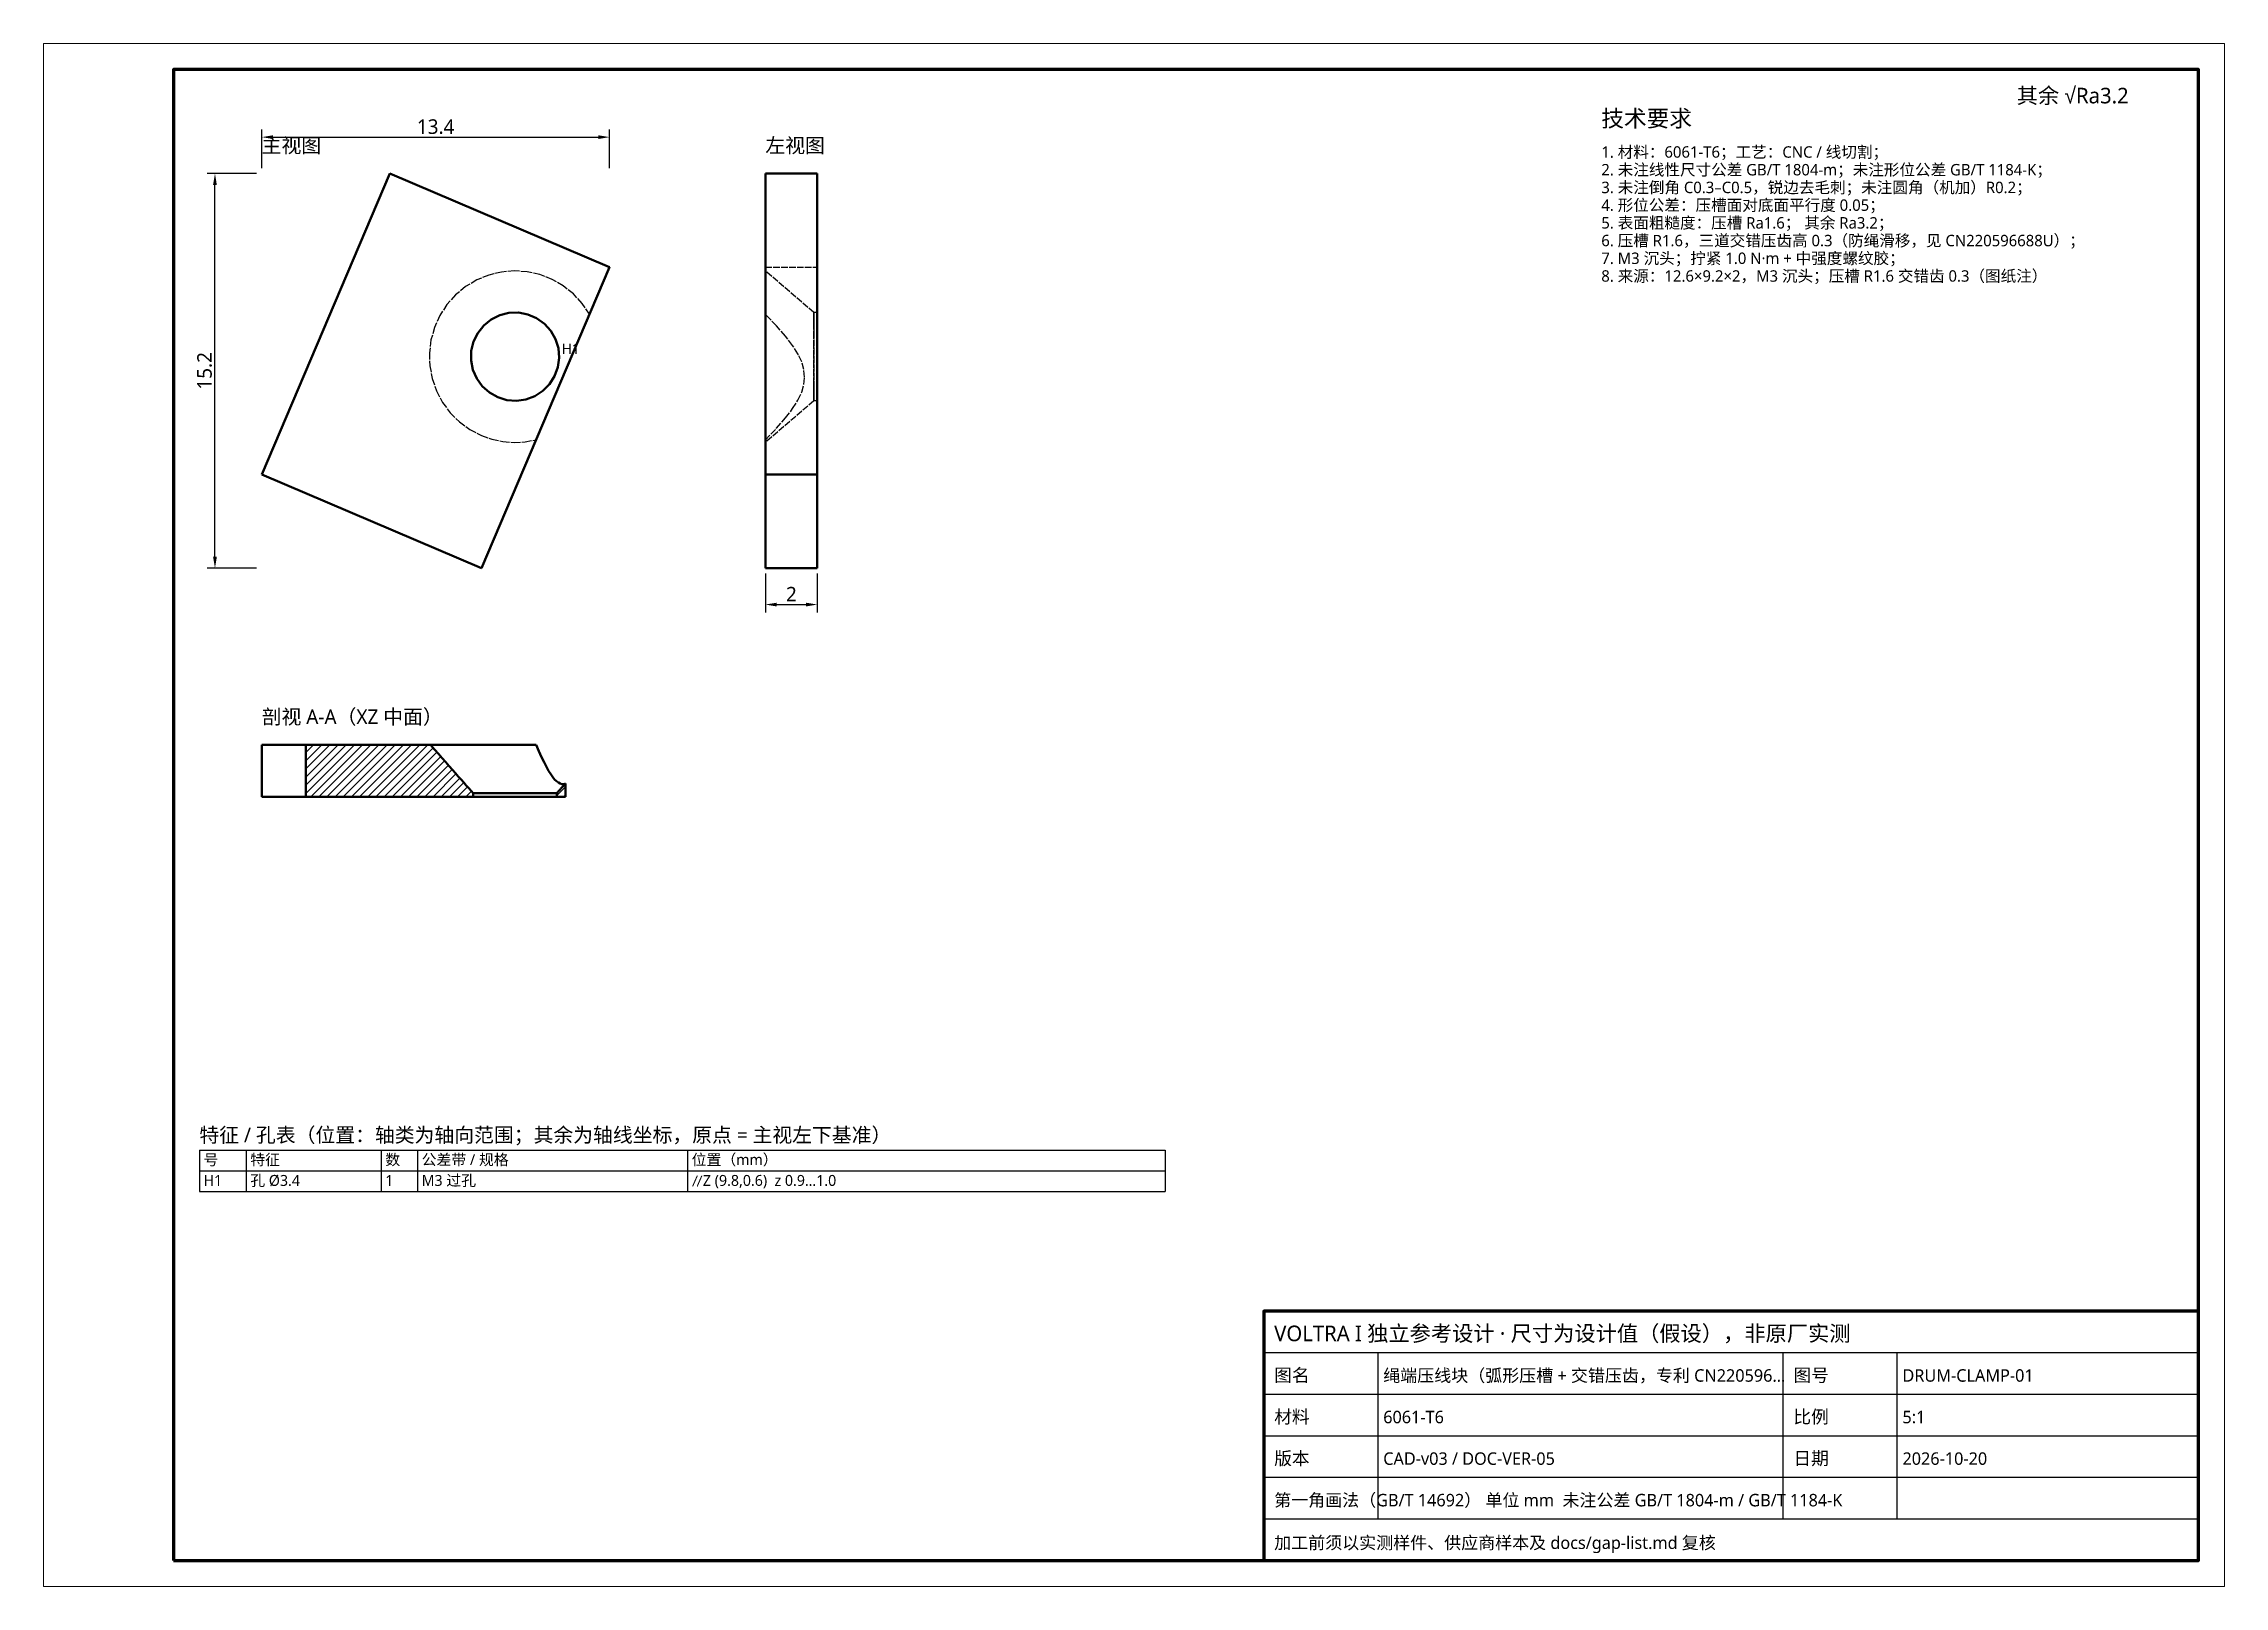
# Model space of a CAD drawing. Header units: millimetres. Extents: x 0 to 420, y 0 to 297.
import ezdxf

# ---------------------------------------------------------------- set-up
doc = ezdxf.new("R2010")
doc.units = ezdxf.units.MM
doc.linetypes.add('DASHED', pattern=[1.524, 1.27, -0.254])
for name, color, linetype, lineweight in [('DIM', 3, 'CONTINUOUS', 18), ('FRAME', 7, 'CONTINUOUS', 70), ('HATCH', 8, 'CONTINUOUS', 13), ('HIDDEN', 8, 'DASHED', 25), ('TEXT', 7, 'CONTINUOUS', 25), ('VISIBLE', 7, 'CONTINUOUS', 50)]:
    doc.layers.add(name, color=color, linetype=linetype, lineweight=lineweight)
doc.styles.add('CJK', font='NotoSansCJK-Regular.ttc')
doc.dimstyles.new('GB', dxfattribs={"dimtxt": 2.8, "dimasz": 2.2, "dimexe": 1.5, "dimexo": 1, "dimgap": 0.6, "dimtad": 1, "dimlfac": 100, "dimzin": 12, "dimdsep": 46, "dimtxsty": 'CJK', "dimcen": 2.5, "dimazin": 3, "dimtfac": 0.5, "dimtmove": 2, "dimatfit": 3})

msp = doc.modelspace()

# ---------------------------------------------------------------- hatches: boundary and pattern name
at = {"layer": 'HATCH'}
h = msp.add_hatch(dxfattribs=at)
h.set_pattern_fill('ANSI31', scale=0.35)
h.paths.add_polyline_path([(82.74423, 152.71293), (81.70079, 153.86751), (80.66284, 155.02703), (79.62891, 156.19014), (78.59801, 157.35593), (77.56945, 158.52379), (76.54274, 159.69328), (75.5175, 160.86406), (74.48304, 162.01293), (72.92681, 162.01293), (71.37059, 162.01293), (69.81436, 162.01293), (68.25814, 162.01293), (66.70192, 162.01293), (65.14569, 162.01293), (63.58947, 162.01293), (62.03324, 162.01293), (60.47702, 162.01293), (58.92079, 162.01293), (57.36457, 162.01293), (55.80834, 162.01293), (54.25212, 162.01293), (52.6959, 162.01293), (51.13967, 162.01293), (50.50481, 161.09156), (50.50481, 159.53534), (50.50481, 157.97912), (50.50481, 156.42289), (50.50481, 154.86667), (50.50481, 153.31044), (50.76352, 152.01293), (52.31974, 152.01293), (53.87597, 152.01293), (55.43219, 152.01293), (56.98842, 152.01293), (58.54464, 152.01293), (60.10087, 152.01293), (61.65709, 152.01293), (63.21331, 152.01293), (64.76954, 152.01293), (66.32576, 152.01293), (67.88199, 152.01293), (69.43821, 152.01293), (70.99444, 152.01293), (72.55066, 152.01293), (74.10689, 152.01293), (75.66311, 152.01293), (77.21933, 152.01293), (78.77556, 152.01293), (80.33178, 152.01293), (81.88801, 152.01293), (82.74423, 152.71293)])
h = msp.add_hatch(dxfattribs=at)
h.set_pattern_fill('ANSI31', scale=0.35)
h.paths.add_polyline_path([(100.50339, 152.01293), (100.50339, 152.33344), (100.50339, 152.65396), (100.50339, 152.97447), (100.50339, 153.29498), (100.50339, 153.6155), (100.50339, 153.93601), (100.50339, 154.25653), (100.4867, 154.53335), (100.27292, 154.29455), (100.05892, 154.05593), (99.84471, 153.81752), (99.63027, 153.57931), (99.41557, 153.34133), (99.20061, 153.10359), (98.98536, 152.86611), (98.84622, 152.59935), (98.84622, 152.27884), (98.90082, 152.01293), (99.22134, 152.01293), (99.54185, 152.01293), (99.86237, 152.01293), (100.18288, 152.01293), (100.50339, 152.01293)])

# ---------------------------------------------------------------- linework, layer by layer
at = {"layer": 'FRAME', "lineweight": 18}
msp.add_lwpolyline([(0, 0), (420, 0), (420, 297), (0, 297)], close=True, dxfattribs=at)
at = {"layer": 'FRAME'}
for points in [[(25, 5), (415, 5), (415, 292), (25, 292)], [(235, 5), (415, 5), (415, 53), (235, 53)]]:
    msp.add_lwpolyline(points, close=True, dxfattribs=at)
at = {"layer": 'HIDDEN'}
for points in [[(66.68701, 272), (42, 214.03836)], [(66.68701, 272), (109.0082, 253.97457)], [(139.0082, 272), (139.0082, 253.97457)], [(149.0082, 272), (149.0082, 253.97457)], [(105.14248, 244.8984), (103.74378, 246.97266), (102.04769, 248.81174), (100.09317, 250.37341), (97.92512, 251.62179), (95.59331, 252.52822), (93.15131, 253.07188), (90.6552, 253.24028), (88.1623, 253.02956), (85.72987, 252.44455), (83.41378, 251.4987), (81.26721, 250.21371), (79.33947, 248.61912), (77.67482, 246.75153), (76.31151, 244.65384), (75.28083, 242.37422), (74.60646, 239.96504), (74.3039, 237.48162), (74.38008, 234.98099), (74.83325, 232.52059), (75.65302, 230.15693), (76.82055, 227.94428), (78.30903, 225.93347), (80.08427, 224.17067), (82.10551, 222.69638), (84.32632, 221.54444)], [(109.0082, 253.97457), (105.14248, 244.8984)], [(139.0082, 253.97457), (139.0082, 244.8984)], [(139.0082, 253.97457), (149.0082, 253.97457)], [(139.0082, 244.8984), (139.0082, 245.95377), (139.0082, 246.95696), (139.0082, 247.9023), (139.0082, 248.78444), (139.0082, 249.59838), (139.0082, 250.33952), (139.0082, 251.00366), (139.0082, 251.58706), (139.0082, 252.0864), (139.0082, 252.49886), (139.0082, 252.82211), (139.0082, 253.05432), (139.0082, 253.19417), (139.0082, 253.24087)], [(139.0082, 253.24087), (139.0082, 252.92596), (139.0082, 251.99322), (139.0082, 250.47824), (139.0082, 248.43883), (139.0082, 245.9528), (139.0082, 243.11499), (139.0082, 240.03367), (139.0082, 236.8264), (139.0082, 233.61556), (139.0082, 230.52363), (139.0082, 227.66859), (139.0082, 225.15937), (139.0082, 223.09169), (139.0082, 221.54444)], [(148.3082, 245.23254), (139.0082, 253.24087)], [(149.0082, 253.97457), (149.0082, 196.01293)], [(87.46444, 228.91232), (89.22343, 228.37913), (91.05591, 228.23654), (92.87621, 228.49121), (94.5992, 229.13124), (96.14432, 230.12669), (97.43932, 231.43103), (98.42365, 232.98326), (99.05129, 234.7108), (99.29288, 236.53288), (99.13713, 238.36429), (98.59132, 240.11941), (97.68098, 241.71615), (96.44867, 243.07987), (94.952, 244.1468), (93.26097, 244.86704), (91.45465, 245.20692), (89.61749, 245.15055), (87.8354, 244.70057), (86.19171, 243.878), (84.76327, 242.72133), (83.61689, 241.28462), (82.80615, 239.63506), (82.36897, 237.84979), (82.3258, 236.01227), (82.67865, 234.20844), (83.41101, 232.52262), (84.48866, 231.03366), (85.8612, 229.81117), (87.46444, 228.91232)], [(94.84849, 220.72954), (95.79459, 222.95085), (96.63925, 224.934), (97.40288, 226.72689), (98.1039, 228.37278), (98.75924, 229.91144), (99.38474, 231.38002), (99.99549, 232.81397), (100.60623, 234.24792), (101.23173, 235.71649), (101.88707, 237.25515), (102.5881, 238.90105), (103.35172, 240.69393), (104.19638, 242.67709), (105.14248, 244.8984)], [(139.0082, 220.72954), (141.15414, 222.95085), (142.88898, 224.934), (144.25462, 226.72689), (145.28403, 228.37278), (146.00206, 229.91144), (146.42606, 231.38002), (146.56627, 232.81397), (146.42606, 234.24792), (146.00206, 235.71649), (145.28403, 237.25515), (144.25462, 238.90105), (142.88898, 240.69393), (141.15414, 242.67709), (139.0082, 244.8984)], [(148.3082, 228.23254), (148.3082, 228.44565), (148.3082, 229.07431), (148.3082, 230.08697), (148.3082, 231.43288), (148.3082, 233.04453), (148.3082, 234.84111), (148.3082, 236.73254), (148.3082, 238.62397), (148.3082, 240.42055), (148.3082, 242.0322), (148.3082, 243.37811), (148.3082, 244.39078), (148.3082, 245.01943), (148.3082, 245.23254)], [(148.3082, 245.23254), (148.3082, 245.07039), (148.3082, 244.59013), (148.3082, 243.81009), (148.3082, 242.76001), (148.3082, 241.47997), (148.3082, 240.01881), (148.3082, 238.43226), (148.3082, 236.78087), (148.3082, 235.12763), (148.3082, 233.53563), (148.3082, 232.06559), (148.3082, 230.77361), (148.3082, 229.70898), (148.3082, 228.91232)], [(149.0082, 245.23254), (148.3082, 245.23254)], [(149.0082, 228.91232), (149.0082, 229.70898), (149.0082, 230.77361), (149.0082, 232.06559), (149.0082, 233.53563), (149.0082, 235.12763), (149.0082, 236.78087), (149.0082, 238.43226), (149.0082, 240.01881), (149.0082, 241.47997), (149.0082, 242.76001), (149.0082, 243.81009), (149.0082, 244.59013), (149.0082, 245.07039), (149.0082, 245.23254)], [(149.0082, 245.23254), (149.0082, 245.01943), (149.0082, 244.39078), (149.0082, 243.37811), (149.0082, 242.0322), (149.0082, 240.42055), (149.0082, 238.62397), (149.0082, 236.73254), (149.0082, 234.84111), (149.0082, 233.04453), (149.0082, 231.43288), (149.0082, 230.08697), (149.0082, 229.07431), (149.0082, 228.44565), (149.0082, 228.23254)], [(148.3082, 228.23254), (139.0082, 220.22421)], [(148.3082, 228.91232), (148.3082, 228.81977), (148.3082, 228.73377), (148.3082, 228.65438), (148.3082, 228.58167), (148.3082, 228.51571), (148.3082, 228.45654), (148.3082, 228.40422), (148.3082, 228.35879), (148.3082, 228.32028), (148.3082, 228.28873), (148.3082, 228.26416), (148.3082, 228.2466), (148.3082, 228.23606), (148.3082, 228.23254)], [(149.0082, 228.23254), (148.3082, 228.23254)], [(149.0082, 228.23254), (149.0082, 228.23606), (149.0082, 228.2466), (149.0082, 228.26416), (149.0082, 228.28873), (149.0082, 228.32028), (149.0082, 228.35879), (149.0082, 228.40422), (149.0082, 228.45654), (149.0082, 228.51571), (149.0082, 228.58167), (149.0082, 228.65438), (149.0082, 228.73377), (149.0082, 228.81977), (149.0082, 228.91232)], [(94.84849, 220.72954), (84.3212, 196.01293)], [(84.32632, 221.54444), (86.35207, 220.83338), (88.45297, 220.39122), (90.59348, 220.22544), (92.73741, 220.33885), (94.84849, 220.72954)], [(139.0082, 221.54444), (139.0082, 221.3647), (139.0082, 221.19767), (139.0082, 221.04349), (139.0082, 220.90228), (139.0082, 220.77417), (139.0082, 220.65925), (139.0082, 220.55763), (139.0082, 220.46939), (139.0082, 220.3946), (139.0082, 220.33333), (139.0082, 220.28562), (139.0082, 220.25151), (139.0082, 220.23103), (139.0082, 220.22421)], [(139.0082, 220.22421), (139.0082, 220.2268), (139.0082, 220.23457), (139.0082, 220.24753), (139.0082, 220.26565), (139.0082, 220.28895), (139.0082, 220.31741), (139.0082, 220.35103), (139.0082, 220.38978), (139.0082, 220.43367), (139.0082, 220.48268), (139.0082, 220.53678), (139.0082, 220.59598), (139.0082, 220.66023), (139.0082, 220.72954)], [(139.0082, 220.72954), (139.0082, 196.01293)], [(42, 214.03836), (84.3212, 196.01293)]]:
    msp.add_lwpolyline(points, dxfattribs=at)
at = {"layer": 'TEXT'}
for p, q in [((30, 84), (30, 76)), ((39, 84), (39, 76)), ((65, 84), (65, 76)), ((72, 84), (72, 76)), ((124, 84), (124, 76)), ((216, 84), (216, 76)), ((235, 45), (415, 45)), ((257, 13), (257, 45)), ((335, 13), (335, 45)), ((357, 13), (357, 45)), ((235, 37), (415, 37)), ((235, 29), (415, 29)), ((235, 21), (415, 21)), ((235, 13), (415, 13))]:
    msp.add_line(p, q, dxfattribs=at)
for points in [[(30, 84), (216, 84)], [(30, 80), (216, 80)], [(30, 76), (216, 76)]]:
    msp.add_lwpolyline(points, dxfattribs=at)
at = {"layer": 'VISIBLE'}
for points in [[(66.68701, 272), (42, 214.03836)], [(66.68701, 272), (109.0082, 253.97457)], [(139.0082, 272), (139.0082, 214.03836)], [(139.0082, 272), (149.0082, 272)], [(149.0082, 272), (149.0082, 214.03836)], [(109.0082, 253.97457), (84.3212, 196.01293)], [(87.46444, 228.91232), (85.8612, 229.81117), (84.48866, 231.03366), (83.41101, 232.52262), (82.67865, 234.20844), (82.3258, 236.01227), (82.36897, 237.84979), (82.80615, 239.63506), (83.61689, 241.28462), (84.76327, 242.72133), (86.19171, 243.878), (87.8354, 244.70057), (89.61749, 245.15055), (91.45465, 245.20692), (93.26097, 244.86704), (94.952, 244.1468), (96.44867, 243.07987), (97.68098, 241.71615), (98.59132, 240.11941), (99.13713, 238.36429), (99.29288, 236.53288), (99.05129, 234.7108), (98.42365, 232.98326), (97.43932, 231.43103), (96.14432, 230.12669), (94.5992, 229.13124), (92.87621, 228.49121), (91.05591, 228.23654), (89.22343, 228.37913), (87.46444, 228.91232)], [(42, 214.03836), (84.3212, 196.01293)], [(139.0082, 214.03836), (139.0082, 196.01293)], [(139.0082, 214.03836), (149.0082, 214.03836)], [(149.0082, 214.03836), (149.0082, 196.01293)], [(139.0082, 196.01293), (149.0082, 196.01293)], [(50.50481, 162.01293), (42, 162.01293)], [(42, 162.01293), (42, 152.01293)], [(74.51353, 162.01293), (50.50481, 162.01293)], [(50.50481, 162.01293), (50.50481, 152.01293)], [(74.51353, 162.01293), (74.75023, 162.01293), (75.06912, 162.01293), (75.46858, 162.01293), (75.94655, 162.01293), (76.50059, 162.01293), (77.12786, 162.01293), (77.82515, 162.01293), (78.58888, 162.01293), (79.41514, 162.01293), (80.2997, 162.01293), (81.23803, 162.01293), (82.22532, 162.01293), (83.25651, 162.01293), (84.32632, 162.01293)], [(82.74423, 152.71293), (82.31938, 153.18146), (81.8743, 153.67465), (81.40795, 154.19368), (80.9192, 154.73979), (80.4069, 155.31428), (79.86982, 155.91852), (79.30669, 156.55394), (78.71614, 157.22208), (78.09679, 157.92451), (77.44715, 158.66293), (76.76567, 159.43907), (76.05072, 160.25481), (75.30061, 161.11208), (74.51353, 162.01293)], [(84.32632, 162.01293), (85.03899, 162.01293), (85.76409, 162.01293), (86.50006, 162.01293), (87.2453, 162.01293), (87.99822, 162.01293), (88.75717, 162.01293), (89.52053, 162.01293), (90.28664, 162.01293), (91.05385, 162.01293), (91.8205, 162.01293), (92.58493, 162.01293), (93.34551, 162.01293), (94.10057, 162.01293), (94.84849, 162.01293)], [(94.84849, 162.01293), (95.3916, 160.75885), (95.89996, 159.64), (96.37741, 158.64794), (96.82755, 157.77517), (97.25378, 157.01512), (97.65931, 156.36205), (98.04721, 155.81102), (98.42041, 155.35787), (98.78172, 154.99919), (99.13387, 154.73227), (99.47952, 154.5551), (99.82127, 154.46633), (100.1617, 154.46531), (100.50339, 154.55201)], [(50.50481, 152.01293), (42, 152.01293)], [(82.74423, 152.01293), (50.50481, 152.01293)], [(82.74423, 152.71293), (82.92257, 152.71293), (83.12935, 152.71293), (83.36383, 152.71293), (83.62515, 152.71293), (83.91239, 152.71293), (84.22449, 152.71293), (84.56034, 152.71293), (84.91871, 152.71293), (85.29832, 152.71293), (85.69779, 152.71293), (86.11567, 152.71293), (86.55047, 152.71293), (87.0006, 152.71293), (87.46444, 152.71293)], [(82.74423, 152.01293), (82.74423, 152.71293)], [(87.46444, 152.01293), (87.0006, 152.01293), (86.55047, 152.01293), (86.11567, 152.01293), (85.69779, 152.01293), (85.29832, 152.01293), (84.91871, 152.01293), (84.56034, 152.01293), (84.22449, 152.01293), (83.91239, 152.01293), (83.62515, 152.01293), (83.36383, 152.01293), (83.12935, 152.01293), (82.92257, 152.01293), (82.74423, 152.01293)], [(87.46444, 152.71293), (88.40531, 152.71293), (89.37922, 152.71293), (90.3727, 152.71293), (91.37203, 152.71293), (92.36338, 152.71293), (93.33305, 152.71293), (94.26764, 152.71293), (95.15423, 152.71293), (95.98057, 152.71293), (96.73523, 152.71293), (97.40778, 152.71293), (97.98892, 152.71293), (98.47062, 152.71293), (98.84622, 152.71293)], [(98.84622, 152.01293), (98.47062, 152.01293), (97.98892, 152.01293), (97.40778, 152.01293), (96.73523, 152.01293), (95.98057, 152.01293), (95.15423, 152.01293), (94.26764, 152.01293), (93.33305, 152.01293), (92.36338, 152.01293), (91.37203, 152.01293), (90.3727, 152.01293), (89.37922, 152.01293), (88.40531, 152.01293), (87.46444, 152.01293)], [(100.50339, 154.55201), (100.37538, 154.40895), (100.24894, 154.26779), (100.12403, 154.12849), (100.00065, 153.99103), (99.87877, 153.85539), (99.75837, 153.72155), (99.63943, 153.58948), (99.52194, 153.45916), (99.40587, 153.33058), (99.2912, 153.20371), (99.17792, 153.07853), (99.06601, 152.95502), (98.95545, 152.83316), (98.84622, 152.71293)], [(98.84622, 152.01293), (98.84622, 152.71293)], [(100.50339, 152.01293), (98.84622, 152.01293)], [(100.50339, 154.55201), (100.50339, 152.01293)]]:
    msp.add_lwpolyline(points, dxfattribs=at)

# ---------------------------------------------------------------- texts
at = {"layer": 'DIM', "style": 'CJK'}
msp.add_text('H1', height=2, dxfattribs=at).set_placement((99.8, 237.25646))
at = {"layer": 'TEXT', "style": 'CJK'}
for s, height, p in [('其余 √Ra3.2', 3, (380, 285.5)), ('技术要求', 3.2, (300, 281)), ('主视图', 2.8, (42, 276)), ('左视图', 2.8, (139.0082, 276)), ('1. 材料：6061-T6；工艺：CNC / 线切割；', 2.2, (300, 275.04)), ('2. 未注线性尺寸公差 GB/T 1804-m；未注形位公差 GB/T 1184-K；', 2.2, (300, 271.63)), ('3. 未注倒角 C0.3–C0.5，锐边去毛刺；未注圆角（机加）R0.2；', 2.2, (300, 268.22)), ('4. 形位公差：压槽面对底面平行度 0.05；', 2.2, (300, 264.81)), ('6. 压槽 R1.6，三道交错压齿高 0.3（防绳滑移，见 CN220596688U）；', 2.2, (300, 257.99)), ('5. 表面粗糙度：压槽 Ra1.6； 其余 Ra3.2；', 2.2, (300, 261.4)), ('7. M3 沉头；拧紧 1.0 N·m + 中强度螺纹胶；', 2.2, (300, 254.58)), ('8. 来源：12.6×9.2×2，M3 沉头；压槽 R1.6 交错齿 0.3（图纸注）', 2.2, (300, 251.17)), ('剖视 A-A（XZ 中面）', 2.8, (42, 166.01293)), ('特征 / 孔表（位置：轴类为轴向范围；其余为轴线坐标，原点 = 主视左下基准）', 2.8, (30, 85.5)), ('号', 2.1, (30.8, 81.1)), ('特征', 2.1, (39.8, 81.1)), ('数', 2.1, (65.8, 81.1)), ('公差带 / 规格', 2.1, (72.8, 81.1)), ('位置（mm）', 2.1, (124.8, 81.1)), ('H1', 2.1, (30.8, 77.1)), ('孔 Ø3.4', 2.1, (39.8, 77.1)), ('1', 2.1, (65.8, 77.1)), ('M3 过孔', 2.1, (72.8, 77.1)), ('∥Z (9.8,0.6)  z 0.9…1.0', 2.1, (124.8, 77.1)), ('VOLTRA I 独立参考设计 · 尺寸为设计值（假设），非原厂实测', 3, (237, 47.2)), ('图名', 2.5, (237, 39.4)), ('绳端压线块（弧形压槽 + 交错压齿，专利 CN220596…', 2.4, (258, 39.4)), ('图号', 2.5, (337, 39.4)), ('DRUM-CLAMP-01', 2.4, (358, 39.4)), ('材料', 2.5, (237, 31.4)), ('6061-T6', 2.4, (258, 31.4)), ('比例', 2.5, (337, 31.4)), ('5:1', 2.4, (358, 31.4)), ('版本', 2.5, (237, 23.4)), ('CAD-v03 / DOC-VER-05', 2.4, (258, 23.4)), ('日期', 2.5, (337, 23.4)), ('2026-10-20', 2.4, (358, 23.4)), ('第一角画法（GB/T 14692） 单位 mm  未注公差 GB/T 1804-m / GB/T 1184-K', 2.4, (237, 15.4)), ('加工前须以实测样件、供应商样本及 docs/gap-list.md 复核', 2.4, (237, 7.2))]:
    msp.add_text(s, height=height, dxfattribs=at).set_placement(p)

# ---------------------------------------------------------------- dimensions: what is measured, and where the dimension line sits
at = {"layer": 'DIM'}
for base, p1, p2, text in [((42, 279), (42, 272), (109.0082, 272), '13.4'), ((139.0082, 189.01293), (139.0082, 196.01293), (149.0082, 196.01293), '2')]:
    msp.add_linear_dim(base=base, p1=p1, p2=p2, text=text, dimstyle='GB', dxfattribs=at).render()
msp.add_linear_dim(base=(33, 196.01293), p1=(42, 196.01293), p2=(42, 272), angle=90, text='15.2', dimstyle='GB', dxfattribs=at).render()

doc.saveas('drawing.dxf')
